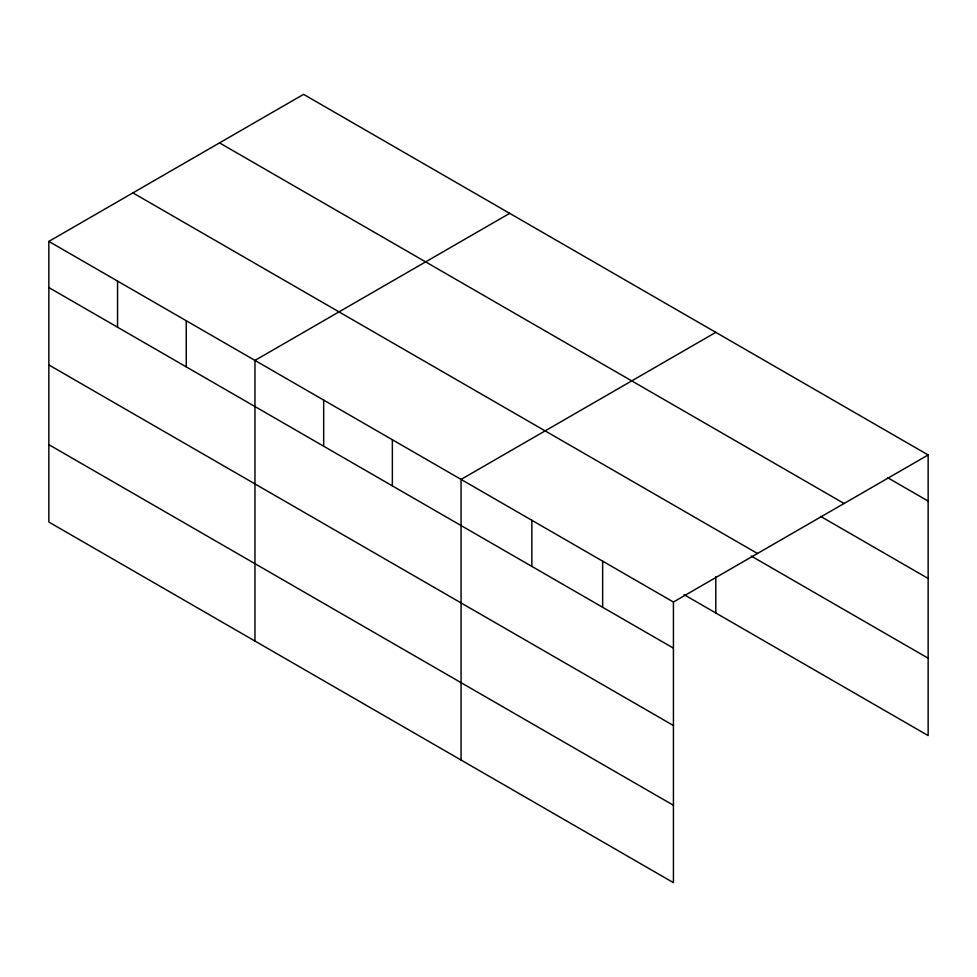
<?xml version="1.0" encoding="UTF-8"?>
<svg xmlns="http://www.w3.org/2000/svg" width="977" height="977" viewBox="0 0 977 977"><rect width="100%" height="100%" fill="white"/><g stroke="black" fill="none" stroke-linecap="round" stroke-linejoin="round"><path stroke-width="1.47" d="M48.85 241.417L673.422 602.015L673.422 882.646L48.85 522.048L48.85 241.417L303.578 94.354L928.15 454.952L928.15 735.583L684.083 594.675M509.689 213.352L254.96 360.415L254.96 641.046M715.799 332.351L461.071 479.414L461.071 760.045M673.422 602.015L928.15 454.952M887.519 477.619L928.15 501.079M219.52 142.886L844.091 503.485M820.656 516.406L928.15 578.469M132.909 192.884L757.48 553.483M751.191 556.023L928.15 658.193M48.85 287.556L673.422 648.142M48.85 364.934L673.422 725.532M48.85 444.669L673.422 805.256M715.799 576.564L715.799 612.982M602.638 561.152L602.638 607.279M531.854 520.277L531.854 566.416M392.363 439.748L392.363 485.874M323.668 400.082L323.668 446.208M186.253 320.749L186.253 366.888M117.558 281.083L117.558 327.222"/></g></svg>
